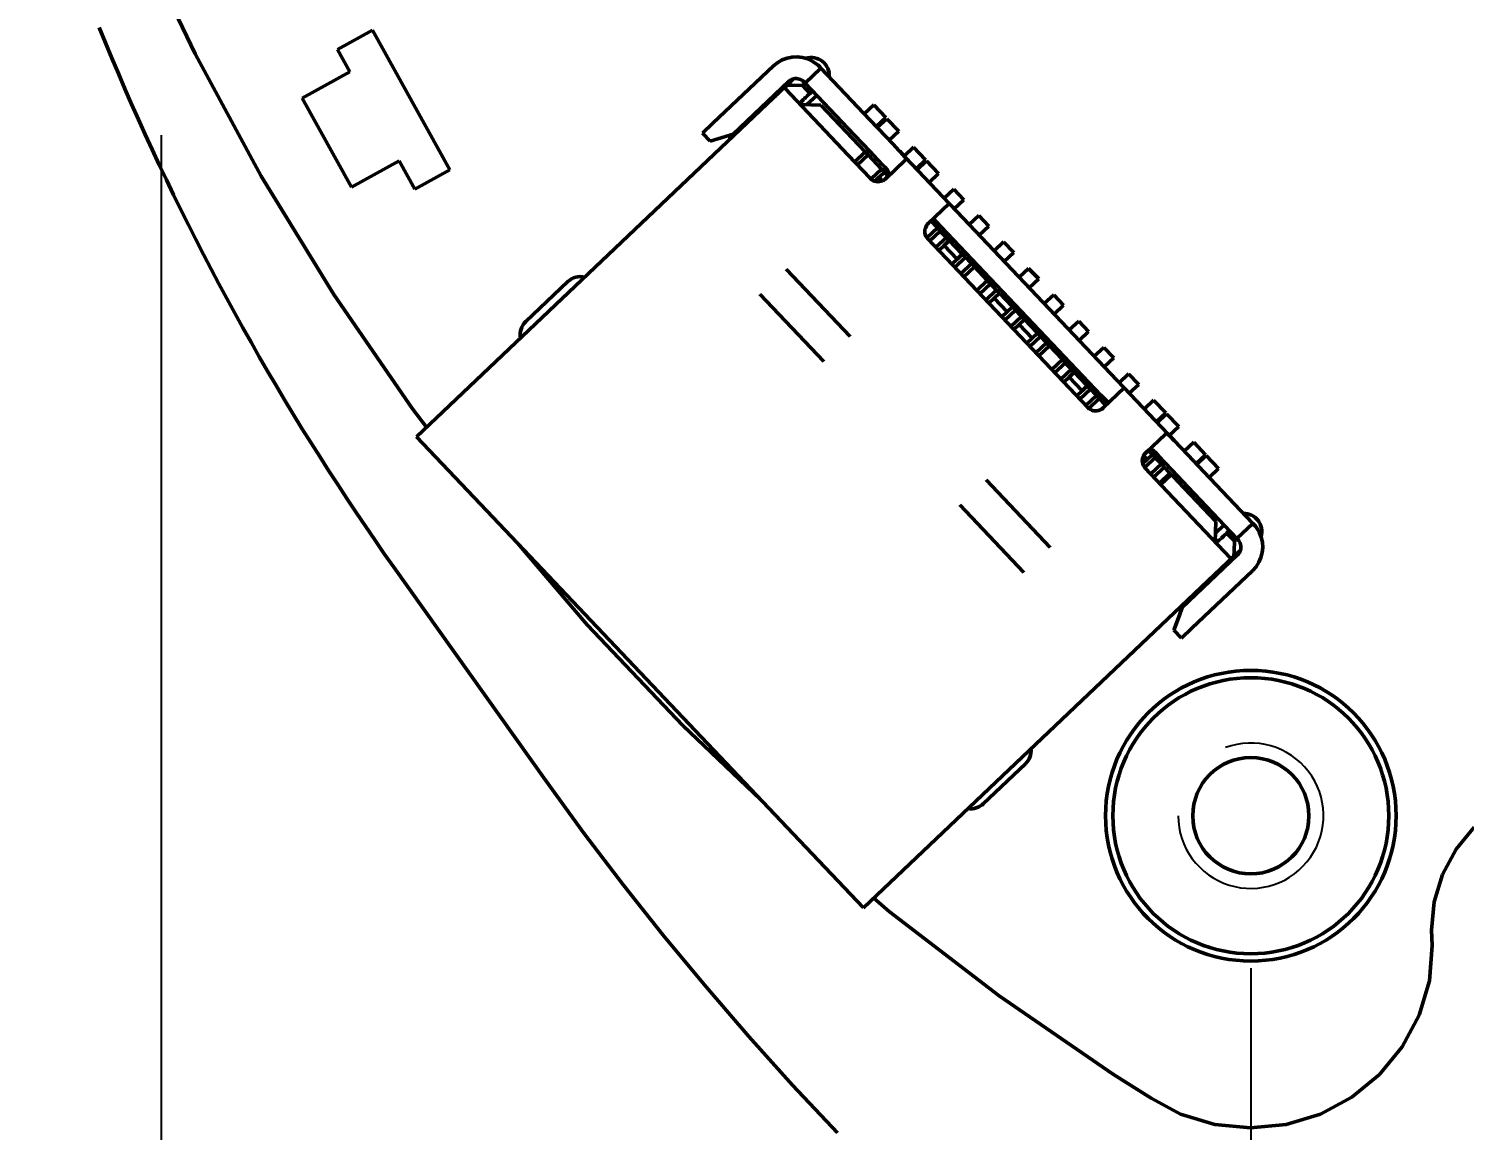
# Model space of a CAD drawing. Header units: millimetres. Extents: x 71 to 428, y 120 to 295.
# Drawn here: x 320.07 to 339.84, y 174.6 to 189.76 of the extents above; entities that cross this region are included whole.
import ezdxf

# ---------------------------------------------------------------- set-up
doc = ezdxf.new("R2010")
doc.units = ezdxf.units.MM
doc.header["$LTSCALE"] = 0.75
doc.layers.add('Dim', color=3, linetype='Continuous', lineweight=25)
doc.layers.add('Visible', color=7, linetype='Continuous', lineweight=50)
doc.layers.add('尺寸标注', color=3, linetype='Continuous')
doc.styles.get("Standard").update_dxf_attribs({"font": 'arial.ttf'})
doc.dimstyles.new('Dim-ISO-25', dxfattribs={"dimtxt": 3.5, "dimasz": 3.5, "dimexe": 2.1, "dimexo": 2.1, "dimgap": 1.4, "dimtad": 1, "dimzin": 12, "dimdsep": 46, "dimtxsty": 'Standard', "dimcen": 0, "dimazin": 3, "dimtp": 0.1, "dimtm": 0.1, "dimtfac": 0.714286, "dimtmove": 0, "dimatfit": 3, "dimfxl": 1, "dimtzin": 12, "dimarcsym": 0})

# ---------------------------------------------------------------- blocks, each defined once
blk = doc.blocks.new('*D120')
at = {"color": 0, "linetype": 'ByBlock', "lineweight": -2}
for p, q in [((336.9, 176.832), (336.9, 145.223)), ((354.896, 148.704), (354.896, 145.223)), ((336.9, 147.323), (354.896, 147.323))]:
    blk.add_line(p, q, dxfattribs=at)
at = {"color": 0, "linetype": 'ByBlock'}
for points in [[(336.9, 147.323), (340.4, 146.74), (340.4, 147.907)], [(354.896, 147.323), (351.396, 146.74), (351.396, 147.907)]]:
    blk.add_solid(points, dxfattribs=at)
at = {"layer": 'Defpoints', "color": 0, "linetype": 'ByBlock'}
for p in [(336.9, 178.932), (354.896, 150.804)]:
    blk.add_point(p, dxfattribs=at)
at = {"color": 0, "linetype": 'ByBlock', "lineweight": -2, "insert": (345.898, 150.51), "char_height": 3.5, "attachment_point": 5}
blk.add_mtext('\\A0;18', dxfattribs=at)
blk = doc.blocks.new('*D125')
at = {"color": 0, "linetype": 'ByBlock', "lineweight": -2}
for p, q in [((321.896, 188.298), (321.896, 127.401)), ((354.896, 148.704), (354.896, 127.401)), ((321.896, 129.501), (354.896, 129.501))]:
    blk.add_line(p, q, dxfattribs=at)
at = {"color": 0, "linetype": 'ByBlock'}
for points in [[(321.896, 129.501), (325.396, 128.918), (325.396, 130.084)], [(354.896, 129.501), (351.396, 128.918), (351.396, 130.084)]]:
    blk.add_solid(points, dxfattribs=at)
at = {"layer": 'Defpoints', "color": 0, "linetype": 'ByBlock'}
for p in [(321.896, 190.398), (354.896, 150.804)]:
    blk.add_point(p, dxfattribs=at)
at = {"color": 0, "linetype": 'ByBlock', "lineweight": -2, "insert": (338.396, 132.689), "char_height": 3.5, "attachment_point": 5}
blk.add_mtext('\\A0;33', dxfattribs=at)
blk = doc.blocks.new('*D91')
at = {"color": 0, "linetype": 'ByBlock', "lineweight": -2}
for p, q in [((301.107, 204.496), (301.107, 211.496)), ((302.888, 204.496), (299.007, 204.496)), ((301.107, 204.496), (301.107, 196.618)), ((323.797, 196.618), (299.007, 196.618)), ((301.107, 196.618), (301.107, 180.236))]:
    blk.add_line(p, q, dxfattribs=at)
at = {"color": 0, "linetype": 'ByBlock'}
for points in [[(301.107, 204.496), (300.524, 207.996), (301.691, 207.996)], [(301.107, 196.618), (300.524, 193.118), (301.691, 193.118)]]:
    blk.add_solid(points, dxfattribs=at)
at = {"layer": 'Defpoints', "color": 0, "linetype": 'ByBlock'}
for p in [(304.988, 204.496), (325.897, 196.618)]:
    blk.add_point(p, dxfattribs=at)
at = {"color": 0, "linetype": 'ByBlock', "lineweight": -2, "insert": (297.92, 184.927), "char_height": 3.5, "attachment_point": 5, "rotation": 90}
blk.add_mtext('\\A0;7.9', dxfattribs=at)
blk = doc.blocks.new('*D127')
at = {"color": 0, "linetype": 'ByBlock', "lineweight": -2}
for p, q in [((318.396, 202.394), (318.396, 119.871)), ((354.896, 148.704), (354.896, 119.871)), ((318.396, 121.971), (354.896, 121.971))]:
    blk.add_line(p, q, dxfattribs=at)
at = {"color": 0, "linetype": 'ByBlock'}
for points in [[(318.396, 121.971), (321.896, 121.388), (321.896, 122.554)], [(354.896, 121.971), (351.396, 121.388), (351.396, 122.554)]]:
    blk.add_solid(points, dxfattribs=at)
at = {"layer": 'Defpoints', "color": 0, "linetype": 'ByBlock'}
for p in [(318.396, 204.494), (354.896, 150.804)]:
    blk.add_point(p, dxfattribs=at)
at = {"color": 0, "linetype": 'ByBlock', "lineweight": -2, "insert": (336.646, 125.159), "char_height": 3.5, "attachment_point": 5}
blk.add_mtext('\\A0;36.5', dxfattribs=at)

msp = doc.modelspace()

# ---------------------------------------------------------------- linework, layer by layer
at = {"color": 1}
msp.add_arc((336.9, 178.932), 1, 180, 110.3091, dxfattribs=at)
at = {"layer": 'Visible'}
for p, q in [((321.896, 190.398), (322.364, 189.416)), ((321.046, 189.782), (321.132, 189.57)), ((324.326, 189.477), (324.807, 189.744)), ((324.807, 189.744), (325.874, 187.82)), ((321.132, 189.57), (321.22, 189.358)), ((321.22, 189.358), (321.309, 189.147)), ((322.364, 189.416), (323.276, 187.736)), ((324.496, 189.171), (324.326, 189.477)), ((323.84, 188.807), (324.496, 189.171)), ((329.495, 188.462), (330.33, 189.254)), ((330.979, 189.222), (330.762, 189.016)), ((330.966, 189.237), (330.979, 189.222)), ((331.654, 188.511), (330.979, 189.222)), ((321.309, 189.147), (321.399, 188.936)), ((330.514, 188.987), (325.414, 184.148)), ((330.536, 189.036), (329.774, 188.313)), ((330.514, 188.987), (330.604, 189.073)), ((330.516, 188.987), (330.514, 188.987)), ((330.516, 188.987), (330.584, 188.985)), ((330.726, 188.981), (330.584, 188.985)), ((330.762, 189.016), (330.726, 188.981)), ((330.829, 188.873), (330.726, 188.981)), ((330.762, 189.016), (330.748, 189.03)), ((330.762, 189.016), (331.437, 188.305)), ((321.399, 188.936), (321.491, 188.726)), ((324.518, 187.583), (323.84, 188.807)), ((330.488, 188.941), (331.358, 188.024)), ((330.829, 188.873), (330.783, 188.829)), ((330.789, 188.718), (330.924, 188.845)), ((330.829, 188.873), (330.865, 188.907)), ((321.491, 188.726), (321.584, 188.516)), ((330.98, 188.713), (330.698, 188.72)), ((330.98, 188.713), (331.503, 188.162)), ((331.578, 188.591), (331.708, 188.714)), ((331.873, 188.54), (331.708, 188.714)), ((321.584, 188.516), (321.679, 188.307)), ((329.495, 188.462), (329.35, 188.324)), ((329.869, 188.403), (329.882, 188.388)), ((331.221, 188.459), (331.257, 188.494)), ((331.875, 188.279), (331.654, 188.511)), ((331.873, 188.54), (331.744, 188.417)), ((331.757, 188.403), (331.887, 188.525)), ((332.052, 188.351), (331.887, 188.525)), ((321.679, 188.307), (321.774, 188.099)), ((329.35, 188.324), (329.454, 188.215)), ((329.667, 188.281), (329.454, 188.215)), ((329.774, 188.313), (329.667, 188.281)), ((331.437, 188.305), (331.657, 188.072)), ((331.591, 188.069), (331.503, 188.162)), ((331.875, 188.279), (331.972, 188.177)), ((332.052, 188.351), (331.923, 188.229)), ((331.972, 188.177), (332.06, 188.084)), ((321.774, 188.099), (321.871, 187.891)), ((331.661, 187.705), (331.358, 188.024)), ((331.591, 188.069), (331.446, 187.932)), ((331.487, 187.888), (331.632, 188.026)), ((331.632, 188.026), (331.591, 188.069)), ((331.817, 187.832), (331.632, 188.026)), ((331.754, 187.97), (331.657, 188.072)), ((331.843, 187.877), (331.754, 187.97)), ((332.06, 188.084), (332.749, 187.358)), ((332.258, 188.134), (332.129, 188.011)), ((332.258, 188.134), (332.423, 187.96)), ((321.871, 187.891), (321.97, 187.684)), ((325.174, 187.947), (324.518, 187.583)), ((325.392, 187.553), (325.174, 187.947)), ((325.874, 187.82), (325.392, 187.553)), ((331.672, 187.695), (331.817, 187.832)), ((331.858, 187.788), (331.785, 187.719)), ((331.817, 187.832), (331.858, 187.788)), ((331.906, 187.737), (331.858, 187.788)), ((331.873, 187.699), (332.145, 187.957)), ((332.294, 187.837), (332.423, 187.96)), ((332.308, 187.822), (332.437, 187.945)), ((332.602, 187.771), (332.437, 187.945)), ((332.602, 187.771), (332.473, 187.648)), ((321.97, 187.684), (322.069, 187.477)), ((323.276, 187.736), (324.275, 186.106)), ((331.727, 187.664), (331.785, 187.719)), ((331.785, 187.719), (331.831, 187.671)), ((322.069, 187.477), (322.17, 187.271)), ((332.809, 187.553), (332.68, 187.431)), ((332.947, 187.408), (332.809, 187.553)), ((332.817, 187.286), (332.947, 187.408)), ((322.17, 187.271), (322.272, 187.066)), ((332.749, 187.358), (332.458, 187.083)), ((332.749, 187.358), (332.852, 187.249)), ((332.852, 187.249), (335.055, 184.928)), ((333.024, 187.068), (333.153, 187.191)), ((333.153, 187.191), (333.291, 187.046)), ((322.272, 187.066), (322.376, 186.861)), ((332.44, 186.886), (332.584, 187.023)), ((332.48, 186.842), (332.625, 186.979)), ((332.584, 187.023), (332.495, 187.117)), ((332.634, 187.043), (332.531, 187.152)), ((332.625, 186.979), (332.584, 187.023)), ((332.708, 186.892), (332.625, 186.979)), ((334.837, 184.722), (332.634, 187.043)), ((333.291, 187.046), (333.162, 186.923)), ((322.376, 186.861), (322.481, 186.657)), ((334.656, 184.55), (332.453, 186.871)), ((332.563, 186.755), (332.708, 186.892)), ((332.677, 186.78), (332.604, 186.711)), ((332.749, 186.849), (332.677, 186.78)), ((332.677, 186.78), (332.856, 186.591)), ((332.708, 186.892), (332.749, 186.849)), ((332.928, 186.66), (332.749, 186.849)), ((333.497, 186.828), (333.368, 186.705)), ((333.635, 186.683), (333.497, 186.828)), ((322.481, 186.657), (322.587, 186.454)), ((332.856, 186.591), (332.783, 186.523)), ((332.97, 186.617), (332.825, 186.479)), ((332.856, 186.591), (332.928, 186.66)), ((332.928, 186.66), (332.97, 186.617)), ((333.052, 186.53), (332.97, 186.617)), ((333.506, 186.56), (333.635, 186.683)), ((322.587, 186.454), (322.694, 186.251)), ((330.504, 186.455), (331.385, 185.526)), ((332.907, 186.392), (333.052, 186.53)), ((332.948, 186.349), (333.094, 186.486)), ((333.094, 186.486), (333.052, 186.53)), ((333.272, 186.298), (333.094, 186.486)), ((333.712, 186.343), (333.841, 186.465)), ((333.841, 186.465), (333.979, 186.32)), ((322.694, 186.251), (322.802, 186.049)), ((327.498, 186.284), (326.918, 185.733)), ((333.127, 186.16), (333.272, 186.298)), ((333.169, 186.116), (333.314, 186.254)), ((333.314, 186.254), (333.272, 186.298)), ((333.396, 186.167), (333.314, 186.254)), ((333.979, 186.32), (333.85, 186.198)), ((322.802, 186.049), (322.912, 185.848)), ((324.275, 186.106), (325.358, 184.53)), ((331.022, 185.182), (330.141, 186.111)), ((333.251, 186.029), (333.396, 186.167)), ((333.365, 186.055), (333.293, 185.986)), ((333.438, 186.123), (333.365, 186.055)), ((333.365, 186.055), (333.544, 185.866)), ((333.396, 186.167), (333.438, 186.123)), ((333.617, 185.935), (333.438, 186.123)), ((334.056, 185.98), (334.186, 186.103)), ((334.323, 185.958), (334.186, 186.103)), ((322.912, 185.848), (323.023, 185.647)), ((333.544, 185.866), (333.472, 185.797)), ((333.658, 185.891), (333.513, 185.754)), ((333.544, 185.866), (333.617, 185.935)), ((333.595, 185.667), (333.741, 185.804)), ((333.617, 185.935), (333.658, 185.891)), ((333.741, 185.804), (333.658, 185.891)), ((333.741, 185.804), (333.782, 185.761)), ((334.323, 185.958), (334.194, 185.835)), ((323.023, 185.647), (323.136, 185.448)), ((333.709, 185.692), (333.637, 185.623)), ((333.782, 185.761), (333.709, 185.692)), ((333.709, 185.692), (333.888, 185.503)), ((333.961, 185.572), (333.782, 185.761)), ((334.53, 185.74), (334.401, 185.617)), ((334.667, 185.595), (334.53, 185.74)), ((334.538, 185.472), (334.667, 185.595)), ((323.136, 185.448), (323.249, 185.248)), ((333.888, 185.503), (333.816, 185.435)), ((334.002, 185.529), (333.857, 185.391)), ((333.888, 185.503), (333.961, 185.572)), ((333.94, 185.304), (334.085, 185.442)), ((333.961, 185.572), (334.002, 185.529)), ((333.981, 185.26), (334.126, 185.398)), ((334.085, 185.442), (334.002, 185.529)), ((334.126, 185.398), (334.085, 185.442)), ((334.305, 185.21), (334.126, 185.398)), ((323.249, 185.248), (323.364, 185.05)), ((334.16, 185.072), (334.305, 185.21)), ((334.346, 185.166), (334.305, 185.21)), ((334.745, 185.255), (334.874, 185.377)), ((334.874, 185.377), (335.012, 185.232)), ((335.012, 185.232), (334.882, 185.11)), ((323.364, 185.05), (323.481, 184.852)), ((334.201, 185.028), (334.346, 185.166)), ((334.284, 184.941), (334.429, 185.079)), ((334.429, 185.079), (334.346, 185.166)), ((334.47, 185.035), (334.398, 184.967)), ((334.429, 185.079), (334.47, 185.035)), ((334.649, 184.847), (334.47, 185.035)), ((335.218, 185.015), (335.089, 184.892)), ((335.356, 184.869), (335.218, 185.015)), ((323.481, 184.852), (323.598, 184.655)), ((334.398, 184.967), (334.325, 184.898)), ((334.398, 184.967), (334.577, 184.778)), ((334.691, 184.803), (334.545, 184.666)), ((334.577, 184.778), (334.649, 184.847)), ((334.649, 184.847), (334.691, 184.803)), ((334.773, 184.716), (334.691, 184.803)), ((334.868, 184.544), (335.158, 184.819)), ((335.055, 184.928), (335.158, 184.819)), ((335.158, 184.819), (335.846, 184.094)), ((335.227, 184.747), (335.356, 184.869)), ((323.598, 184.655), (323.717, 184.459)), ((334.577, 184.778), (334.504, 184.709)), ((334.628, 184.579), (334.773, 184.716)), ((334.67, 184.536), (334.814, 184.673)), ((334.814, 184.673), (334.773, 184.716)), ((334.904, 184.578), (334.814, 184.673)), ((334.94, 184.613), (334.837, 184.722)), ((335.433, 184.529), (335.562, 184.652)), ((335.562, 184.652), (335.728, 184.478)), ((323.717, 184.459), (323.836, 184.263)), ((325.358, 184.53), (325.551, 184.278)), ((335.728, 184.478), (335.598, 184.355)), ((335.741, 184.463), (335.612, 184.341)), ((335.907, 184.289), (335.741, 184.463)), ((323.836, 184.263), (323.957, 184.068)), ((335.777, 184.167), (335.907, 184.289)), ((323.957, 184.068), (324.08, 183.874)), ((325.414, 184.148), (326.295, 183.219)), ((335.724, 184.185), (335.453, 183.927)), ((335.935, 184.001), (335.846, 184.094)), ((335.984, 183.949), (336.113, 184.072)), ((336.275, 183.901), (336.113, 184.072)), ((324.08, 183.874), (324.203, 183.681)), ((335.472, 183.835), (335.412, 183.778)), ((335.422, 183.887), (335.472, 183.835)), ((335.585, 183.86), (335.441, 183.723)), ((335.472, 183.835), (335.544, 183.904)), ((335.544, 183.904), (335.492, 183.958)), ((335.544, 183.904), (335.585, 183.86)), ((335.668, 183.773), (335.585, 183.86)), ((335.629, 183.887), (335.717, 183.794)), ((335.935, 184.001), (336.031, 183.899)), ((336.252, 183.666), (336.031, 183.899)), ((336.146, 183.778), (336.275, 183.901)), ((336.156, 183.768), (336.285, 183.89)), ((336.457, 183.709), (336.285, 183.89)), ((324.203, 183.681), (324.328, 183.489)), ((335.75, 183.396), (335.447, 183.715)), ((335.523, 183.636), (335.668, 183.773)), ((335.709, 183.73), (335.564, 183.592)), ((335.787, 183.648), (335.642, 183.51)), ((335.662, 183.489), (335.807, 183.626)), ((335.709, 183.73), (335.668, 183.773)), ((335.787, 183.648), (335.709, 183.73)), ((335.814, 183.692), (335.717, 183.794)), ((335.807, 183.626), (335.787, 183.648)), ((335.895, 183.534), (335.807, 183.626)), ((335.814, 183.692), (336.034, 183.46)), ((336.927, 182.955), (336.252, 183.666)), ((336.328, 183.586), (336.457, 183.709)), ((324.328, 183.489), (324.454, 183.297)), ((333.257, 183.554), (334.138, 182.625)), ((335.895, 183.534), (336.418, 182.983)), ((336.034, 183.46), (336.709, 182.749)), ((324.454, 183.297), (324.581, 183.106)), ((326.295, 183.219), (330.687, 178.592)), ((335.75, 183.396), (336.62, 182.479)), ((336.214, 183.271), (336.177, 183.236)), ((324.581, 183.106), (324.709, 182.916)), ((333.776, 182.281), (332.894, 183.209)), ((324.709, 182.916), (324.839, 182.727)), ((336.411, 182.7), (336.418, 182.983)), ((336.534, 182.934), (336.414, 182.82)), ((336.606, 182.857), (336.57, 182.823)), ((336.709, 182.749), (336.927, 182.955)), ((336.927, 182.955), (336.941, 182.941)), ((324.839, 182.727), (324.969, 182.538)), ((326.804, 182.683), (327.763, 181.56)), ((336.523, 182.779), (336.57, 182.823)), ((336.673, 182.714), (336.57, 182.823)), ((336.669, 182.573), (336.673, 182.714)), ((336.673, 182.714), (336.709, 182.749)), ((336.723, 182.734), (336.709, 182.749)), ((324.969, 182.538), (325.101, 182.351)), ((331.568, 177.663), (336.667, 182.502)), ((335.956, 181.799), (336.717, 182.522)), ((336.758, 182.588), (336.667, 182.502)), ((336.669, 182.573), (336.667, 182.505)), ((336.667, 182.502), (336.667, 182.505)), ((325.101, 182.351), (327.189, 179.421)), ((336.924, 182.304), (336.09, 181.513)), ((336.036, 181.903), (336.05, 181.889)), ((335.841, 181.484), (335.918, 181.694)), ((335.956, 181.799), (335.918, 181.694)), ((327.763, 181.56), (329.079, 180.174)), ((335.841, 181.484), (335.945, 181.375)), ((335.945, 181.375), (336.09, 181.513)), ((329.079, 180.174), (330.15, 179.157)), ((333.216, 179.096), (333.796, 179.647)), ((327.189, 179.421), (327.718, 178.693)), ((327.718, 178.693), (328.264, 177.976)), ((339.725, 178.471), (339.975, 178.776)), ((331.568, 177.663), (330.687, 178.592)), ((339.539, 178.124), (339.725, 178.471)), ((339.425, 177.747), (339.539, 178.124)), ((328.264, 177.976), (328.824, 177.27)), ((331.708, 177.796), (331.919, 177.616)), ((339.386, 177.355), (339.425, 177.747)), ((331.919, 177.616), (333.436, 176.453)), ((339.396, 177.148), (339.386, 177.355)), ((328.824, 177.27), (329.399, 176.577)), ((339.359, 176.658), (339.396, 177.148)), ((329.399, 176.577), (329.988, 175.895)), ((339.217, 176.187), (339.359, 176.658)), ((333.436, 176.453), (335.011, 175.37)), ((338.984, 175.752), (339.217, 176.187)), ((329.988, 175.895), (330.591, 175.226)), ((338.672, 175.372), (338.984, 175.752)), ((335.011, 175.37), (335.527, 175.045)), ((338.291, 175.059), (338.672, 175.372)), ((330.591, 175.226), (331.208, 174.569)), ((335.527, 175.045), (335.934, 174.827)), ((337.857, 174.827), (338.291, 175.059)), ((335.934, 174.827), (336.406, 174.684)), ((337.386, 174.684), (337.857, 174.827)), ((336.406, 174.684), (336.896, 174.636)), ((336.896, 174.636), (337.386, 174.684))]:
    msp.add_line(p, q, dxfattribs=at)
at = {"layer": 'Visible', "extrusion": (0, 0, -1)}
for centre, radius in [((-354.896, 204.496), 47.93), ((-336.9, 178.932), 2), ((-336.9, 178.932), 1.9)]:
    msp.add_circle(centre, radius, dxfattribs=at)
at = {"layer": 'Visible'}
msp.add_circle((336.9, 178.932), 0.8, dxfattribs=at)
at = {"layer": 'Visible', "extrusion": (0, 0, -1)}
for centre, radius, start, end in [((-330.639, 188.927), 0.45, 46.5, 119.7086), ((-330.639, 188.927), 0.15, 46.5, 76.4264), ((-331.77, 187.808), 0.15, 245.9712, 316.5), ((-332.562, 186.974), 0.15, 316.5, 27.0288), ((-334.764, 184.653), 0.15, 245.9712, 316.5), ((-335.556, 183.819), 0.15, 316.5, 27.0288), ((-336.614, 182.631), 0.45, 153.2914, 226.5), ((-336.614, 182.631), 0.15, 196.5736, 226.5), ((-336.62, 182.25), 0.15, 16.5736, 46.5)]:
    msp.add_arc(centre, radius, start, end, dxfattribs=at)
at = {"layer": 'Visible'}
for centre, radius, start, end in [((330.847, 189.117), 0.25, 355.825, 106.9778), ((330.639, 188.927), 0.45, 43.4999, 60.2915), ((330.639, 188.927), 0.15, 43.5, 103.5736), ((330.259, 188.953), 0.15, 283.5736, 313.5), ((329.977, 188.291), 0.25, 178.3259, 190.8087), ((331.773, 187.803), 0.144, 293.92, 314.1392), ((327.67, 186.102), 0.25, 76.1909, 133.5), ((327.09, 185.552), 0.25, 133.5, 190.8091), ((335.551, 183.821), 0.144, 132.8608, 153.08), ((336.801, 182.843), 0.25, 343.6929, 91.1737), ((336.614, 182.631), 0.45, 26.7085, 43.5001), ((336.614, 182.631), 0.15, 343.4264, 43.5), ((335.931, 182.017), 0.25, 261.801, 273.0434), ((333.624, 179.828), 0.25, 313.5, 5.1979), ((333.044, 179.277), 0.25, 261.8021, 313.5)]:
    msp.add_arc(centre, radius, start, end, dxfattribs=at)
for points, knots in [([(330.488, 188.941), (330.485, 188.944), (330.487, 188.95), (330.497, 188.966), (330.506, 188.976), (330.516, 188.987)], [0.03055, 0.03055, 0.03055, 0.03055, 0.03812275, 0.03812275, 0.04470395, 0.04470395, 0.04470395, 0.04470395]), ([(330.757, 188.804), (330.746, 188.793), (330.736, 188.783), (330.715, 188.761), (330.705, 188.749), (330.695, 188.73), (330.694, 188.724), (330.698, 188.72)], [0.01000427, 0.01000427, 0.01000427, 0.01000427, 0.01507167, 0.01507167, 0.02267258, 0.02267258, 0.03027349, 0.03027349, 0.03027349, 0.03027349]), ([(332.06, 188.084), (332.073, 188.07), (332.087, 188.055), (332.112, 188.028), (332.123, 188.016), (332.14, 187.994), (332.146, 187.984), (332.151, 187.968), (332.149, 187.961), (332.145, 187.957)], [0, 0, 0, 0, 0.00565452, 0.00565452, 0.01130905, 0.01130905, 0.01709897, 0.01709897, 0.02288888, 0.02288888, 0.02288888, 0.02288888]), ([(331.873, 187.7), (331.875, 187.701), (331.877, 187.703), (331.892, 187.718), (331.903, 187.731), (331.913, 187.749), (331.916, 187.756), (331.918, 187.769), (331.917, 187.776), (331.912, 187.797), (331.902, 187.812), (331.875, 187.844), (331.858, 187.861), (331.843, 187.877)], [0.09748606, 0.09748606, 0.09748606, 0.09748606, 0.09826421, 0.09826421, 0.10395481, 0.10395481, 0.1069298, 0.1069298, 0.10990478, 0.10990478, 0.11666814, 0.11666814, 0.12343149, 0.12343149, 0.12343149, 0.12343149]), ([(335.724, 184.185), (335.729, 184.19), (335.735, 184.191), (335.752, 184.185), (335.761, 184.178), (335.782, 184.161), (335.794, 184.149), (335.819, 184.122), (335.833, 184.108), (335.846, 184.094)], [0.07168019, 0.07168019, 0.07168019, 0.07168019, 0.07747011, 0.07747011, 0.08326003, 0.08326003, 0.08891455, 0.08891455, 0.09456908, 0.09456908, 0.09456908, 0.09456908]), ([(335.629, 183.887), (335.613, 183.904), (335.597, 183.921), (335.566, 183.95), (335.552, 183.961), (335.532, 183.968), (335.525, 183.968), (335.511, 183.967), (335.504, 183.964), (335.486, 183.955), (335.472, 183.945), (335.457, 183.931), (335.455, 183.929), (335.453, 183.927)], [0, 0, 0, 0, 0.00676335, 0.00676335, 0.0135267, 0.0135267, 0.01650169, 0.01650169, 0.01947668, 0.01947668, 0.02516727, 0.02516727, 0.02594542, 0.02594542, 0.02594542, 0.02594542]), ([(336.41, 182.7), (336.414, 182.697), (336.421, 182.697), (336.44, 182.706), (336.452, 182.715), (336.475, 182.735), (336.486, 182.744), (336.497, 182.754)], [0.09201845, 0.09201845, 0.09201845, 0.09201845, 0.09961936, 0.09961936, 0.10722027, 0.10722027, 0.11228767, 0.11228767, 0.11228767, 0.11228767]), ([(336.667, 182.505), (336.656, 182.495), (336.646, 182.487), (336.629, 182.477), (336.623, 182.476), (336.62, 182.479)], [0.0768271, 0.0768271, 0.0768271, 0.0768271, 0.0834083, 0.0834083, 0.09098105, 0.09098105, 0.09098105, 0.09098105])]:
    msp.add_open_spline(points, degree=3, knots=knots, dxfattribs=at)
for points in [[(330.757, 188.804), (330.766, 188.813), (330.775, 188.821), (330.783, 188.829)], [(331.873, 187.699), (331.861, 187.688), (331.847, 187.678), (331.831, 187.671)], [(332.428, 187.042), (332.436, 187.058), (332.447, 187.072), (332.458, 187.083)], [(334.868, 184.544), (334.856, 184.533), (334.841, 184.523), (334.825, 184.516)], [(335.422, 183.887), (335.43, 183.902), (335.441, 183.916), (335.453, 183.927)], [(336.523, 182.779), (336.516, 182.772), (336.507, 182.763), (336.497, 182.754)]]:
    msp.add_open_spline(points, degree=3, dxfattribs=at)

# ---------------------------------------------------------------- dimensions: what is measured, and where the dimension line sits
at = {"layer": 'Dim'}
dim = msp.add_linear_dim(base=(354.896, 121.971), p1=(318.396, 204.494), p2=(354.896, 150.804), dimstyle='Dim-ISO-25', dxfattribs=at)
dim.commit()
dim.dimension.update_dxf_attribs({"geometry": '*D127', "text_midpoint": (336.646, 125.159)})
at = {"layer": '尺寸标注'}
dim = msp.add_linear_dim(base=(301.107, 196.618), p1=(304.988, 204.496), p2=(325.897, 196.618), angle=90, dimstyle='Dim-ISO-25', override={"dimdec": 1}, dxfattribs=at)
dim.commit()
dim.dimension.update_dxf_attribs({"geometry": '*D91', "text_midpoint": (297.92, 184.927)})
for base, p1, picture, middle in [((354.896, 129.501), (321.896, 190.398), '*D125', (338.396, 132.689)), ((354.896, 147.323), (336.9, 178.932), '*D120', (345.898, 150.51))]:
    dim = msp.add_linear_dim(base=base, p1=p1, p2=(354.896, 150.804), dimstyle='Dim-ISO-25', dxfattribs=at)
    dim.commit()
    dim.dimension.update_dxf_attribs({"geometry": picture, "text_midpoint": middle})

doc.saveas('drawing.dxf')
